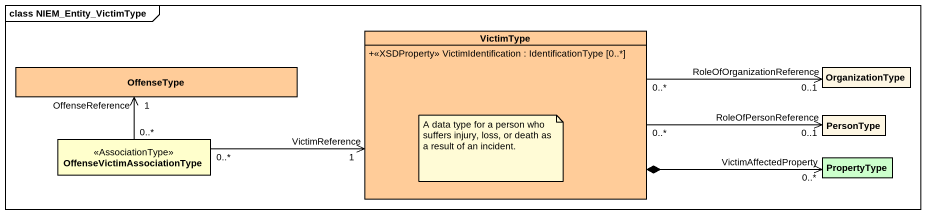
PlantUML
@startuml
mainframe class NIEM_Entity_VictimType
hide circle
hide empty members
skinparam classAttributeIconSize 0
class VictimType #FFCC99 {
  +<<XSDProperty>> VictimIdentification : IdentificationType [0..*]
}
class OffenseType #FFCC99
class OrganizationType
class PersonType
class OffenseVictimAssociationType <<AssociationType>> #FFFFCC
class PropertyType #CCFFCC
VictimType "0..*" -right-> "RoleOfOrganizationReference\n0..1" OrganizationType
VictimType "0..*" -right-> "RoleOfPersonReference\n0..1" PersonType
OffenseVictimAssociationType "0..*" -right-> "VictimReference\n1" VictimType
OffenseVictimAssociationType "0..*" -up-> "OffenseReference\n1" OffenseType
PropertyType "VictimAffectedProperty\n0..*" <-left-* VictimType
note as N1
  A data type for a person who suffers injury, loss, or death as a result of an incident.
end note
@enduml
